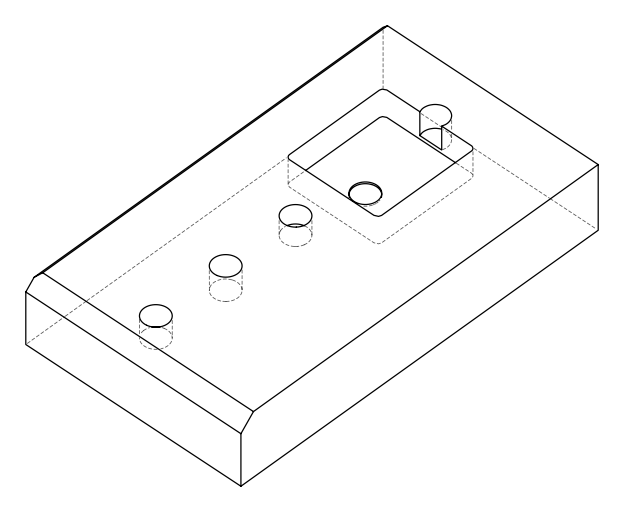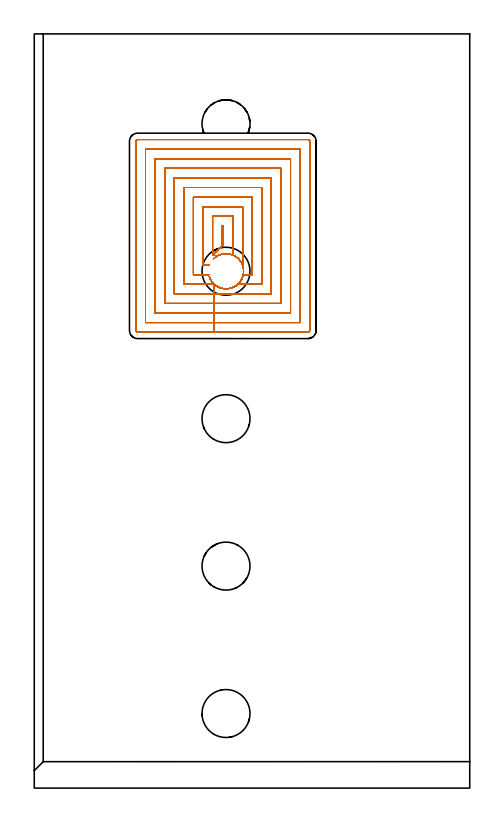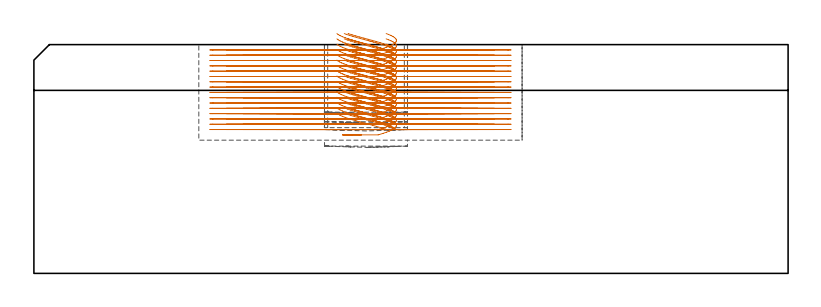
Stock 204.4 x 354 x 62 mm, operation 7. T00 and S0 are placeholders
(PLAN: 8 operations, 3 tool changes, 84.5 min)
(1 INDEXABLE_INSERT_DRILL_BLIND_HOLE_FROM_SOLID | STEP1POCKET | NXT0302_016 | 0.09 min | 8356 mm3)
(2 INDEXABLE_INSERT_DRILL_BLIND_HOLE_FROM_SOLID_1 | STEP1POCKET_1 | NXT0302_016 | 0.1 min | 9190 mm3)
(3 INDEXABLE_INSERT_DRILL_BLIND_HOLE_FROM_SOLID_2 | STEP1POCKET_2 | NXT0302_016 | 0.08 min | 7322 mm3)
(4 INDEXABLE_INSERT_DRILL_BLIND_HOLE_FROM_SOLID_3 | STEP1POCKET_3 | NXT0302_016 | 0.02 min | 10976 mm3)
(5 AREA_MILL | FG_CHAMFER_SURFACE | UGT0205_001 | 5.67 min | 3081 mm3)
(6 AREA_MILL_1 | FG_CHAMFER_SURFACE_1 | UGT0205_001 | 8.36 min | 15662 mm3)
(7 MILL_RECTANGULAR_POCKET | POCKET_RECTANGULAR_STRAIGHT | NXT0201_008 | Follow Part, ap 1.5, ae 75% | 70 min | 208154 mm3)
(8 MILL_BLIND_HOLE_FROM_SOLID_MATERIAL | STEP1POCKET_4 | UGT0201_104 | Spiral | 0.19 min | 6644 mm3)
(TOOL NXT0302_016 | Index. Insert Drill 22.5mm [880-D2250L25-03] | D22.5 PA176 FL68 Z2)
(TOOL UGT0205_001 | Chamfer Mill 20 x 3 x 45 deg. | D20 FL50 Z2)
(TOOL NXT0201_008 | ENDMILL 6mm [2P460-0600-NA 1630] | D6 FL26 Z6)
(TOOL UGT0201_104 | End Mill 20 mm | D20 FL22 Z2)
(OP 7 MILL_RECTANGULAR_POCKET, part 1 of 2)
G17 G21 G94 G90
T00 M6
G54
G17 G0 G90 X95.46 Y236.404 S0 M3
G43 Z72. H1
Z65.
G94 G1 X96.095 Y237.027 Z64.761 F250.
X96.776 Y237.879 Z64.469
X97.339 Y238.814 Z64.177
X97.773 Y239.814 Z63.885
X98.072 Y240.863 Z63.592
X98.23 Y241.942 Z63.3
X98.245 Y243.033 Z63.008
X98.116 Y244.116 Z62.716
X97.845 Y245.172 Z62.423
X97.438 Y246.184 Z62.131
X96.901 Y247.133 Z61.839
X96.243 Y248.003 Z61.547
X95.477 Y248.779 Z61.254
X94.615 Y249.447 Z60.962
X93.672 Y249.996 Z60.67
X93.3 Y250.159 Z60.561
Y268.4 F500.
X83.7
Y250.
X88.2 Y254.5
X88.8
Y263.9
X88.2
Y254.5
X83.7 Y250.
X86.363
G0 X84.111 Y248.363 Z65.
G1 X84.649 Y248.886 Z64.799 F250.
X85.514 Y249.53 Z64.51
X86.455 Y250.055 Z64.221
X87.456 Y250.454 Z63.932
X88.5 Y250.719 Z63.644
X89.571 Y250.846 Z63.355
X90.648 Y250.833 Z63.066
X91.052 Y250.781 Z62.957
X91.361 Y250.742 Z62.874
X91.666 Y250.679 Z62.79
X92.064 Y250.597 Z62.681
X92.552 Y250.454 Z62.545
X92.931 Y250.31 Z62.436
X93.311 Y250.165 Z62.327
X94.228 Y249.693 Z62.051
X95.078 Y249.111 Z61.775
X95.85 Y248.427 Z61.499
X96.53 Y247.652 Z61.222
X97.109 Y246.799 Z60.946
X97.577 Y245.88 Z60.67
X97.719 Y245.5 Z60.561
X97.8 F500.
Y272.9
X79.2
Y245.5
X82.281
G0 X85.128 Y235.947 Z65.
G1 X85.253 Y235.846 Z64.957 F250.
X86.213 Y235.264 Z64.656
X87.243 Y234.819 Z64.355
X88.324 Y234.516 Z64.054
X89.436 Y234.364 Z63.754
X90.559 Y234.363 Z63.453
X91.671 Y234.514 Z63.152
X92.752 Y234.815 Z62.851
X93.783 Y235.26 Z62.551
X94.744 Y235.84 Z62.25
X95.518 Y236.455 Z61.985
X95.807 Y236.741 Z61.876
X96.095 Y237.027 Z61.767
X96.738 Y237.824 Z61.493
X97.276 Y238.695 Z61.218
X97.703 Y239.625 Z60.944
X98.012 Y240.601 Z60.67
X98.09 Y241. Z60.561
X102.3 F500.
Y277.4
X74.7
Y241.
X81.908
G0 X82.124 Y240.153 Z65.
G1 X82.44 Y239.278 Z64.751 F250.
X82.961 Y238.284 Z64.45
X83.612 Y237.37 Z64.149
X84.381 Y236.552 Z63.849
X85.253 Y235.846 Z63.548
X86.213 Y235.264 Z63.247
X87.243 Y234.819 Z62.946
X88.324 Y234.516 Z62.646
X89.436 Y234.364 Z62.345
X90.559 Y234.363 Z62.044
X91.671 Y234.514 Z61.743
X92.752 Y234.815 Z61.443
X93.783 Y235.26 Z61.142
X94.744 Y235.84 Z60.841
X95.065 Y236.089 Z60.732
X95.317 Y236.285 Z60.647
X95.553 Y236.5 Z60.561
X106.8 F500.
Y281.9
X70.2
Y236.5
X84.452
Y232.
X111.3
Y286.4
X65.7
Y232.
X84.452
Y227.5
X115.8
Y290.9
X61.2
Y227.5
X84.452
Y223.
X120.3
Y295.4
X56.7
Y223.
X84.452
Y218.5
X124.8
Y299.9
X52.2
Y218.5
X84.452
Y214.
X128.5
G3 X129.3 Y214.8 R0.8
G1 Y303.6
G3 X128.5 Y304.4 R0.8
G1 X48.5
G3 X47.7 Y303.6 R0.8
G1 Y214.8
G3 X48.5 Y214. R0.8
G1 X84.452
X85.452
G0 X95.458 Y236.405 Z63.561
G1 X96.095 Y237.027 Z63.322 F250.
X96.776 Y237.879 Z63.03
X97.339 Y238.814 Z62.738
X97.773 Y239.814 Z62.446
X98.072 Y240.863 Z62.153
X98.23 Y241.942 Z61.861
X98.245 Y243.033 Z61.569
X98.116 Y244.116 Z61.277
X97.845 Y245.172 Z60.984
X97.438 Y246.184 Z60.692
X96.901 Y247.133 Z60.4
X96.243 Y248.003 Z60.108
X95.477 Y248.779 Z59.816
X94.615 Y249.447 Z59.523
X93.672 Y249.996 Z59.231
X93.3 Y250.159 Z59.122
Y268.4 F500.
X83.7
Y250.
X88.2 Y254.5
X88.8
Y263.9
X88.2
Y254.5
X83.7 Y250.
X86.363
G0 X84.1 Y248.372 Z63.561
G1 X84.926 Y249.111 Z63.264 F250.
X85.856 Y249.74 Z62.963
X86.862 Y250.236 Z62.663
X87.926 Y250.592 Z62.362
X89.029 Y250.8 Z62.061
X90.15 Y250.856 Z61.76
X91.268 Y250.761 Z61.46
X91.666 Y250.679 Z61.351
X92.064 Y250.597 Z61.242
X93.083 Y250.261 Z60.955
X94.049 Y249.797 Z60.667
X94.947 Y249.211 Z60.38
X95.762 Y248.514 Z60.093
X96.479 Y247.717 Z59.806
X97.088 Y246.835 Z59.518
X97.577 Y245.88 Z59.231
X97.719 Y245.5 Z59.122
X97.8 F500.
Y272.9
X79.2
Y245.5
X82.281
G0 X85.129 Y235.949 Z63.561
G1 X85.297 Y235.815 Z63.504 F250.
X86.27 Y235.235 Z63.2
X87.314 Y234.794 Z62.896
X88.408 Y234.499 Z62.593
X89.533 Y234.358 Z62.289
X90.666 Y234.371 Z61.985
X91.786 Y234.539 Z61.682
X92.873 Y234.859 Z61.378
X93.906 Y235.325 Z61.075
X94.254 Y235.534 Z60.966
X94.603 Y235.743 Z60.857
X95.073 Y236.083 Z60.701
X95.518 Y236.455 Z60.546
X95.807 Y236.741 Z60.437
X96.095 Y237.027 Z60.328
X96.738 Y237.824 Z60.054
X97.276 Y238.695 Z59.78
X97.703 Y239.625 Z59.505
X98.012 Y240.601 Z59.231
X98.09 Y241. Z59.122
X102.3 F500.
Y277.4
X74.7
Y241.
X81.908
G0 X82.125 Y240.152 Z63.561
G1 X82.444 Y239.269 Z63.309 F250.
X82.972 Y238.266 Z63.006
X83.632 Y237.345 Z62.702
X84.412 Y236.523 Z62.398
X85.297 Y235.815 Z62.095
X86.27 Y235.235 Z61.791
X87.314 Y234.794 Z61.487
X88.408 Y234.499 Z61.184
X89.533 Y234.358 Z60.88
X90.666 Y234.371 Z60.577
X91.786 Y234.539 Z60.273
X92.873 Y234.859 Z59.969
X93.906 Y235.325 Z59.666
X94.254 Y235.534 Z59.557
X94.603 Y235.743 Z59.448
X95.252 Y236.227 Z59.231
X95.553 Y236.5 Z59.122
X106.8 F500.
Y281.9
X70.2
Y236.5
X84.452
Y232.
X111.3
Y286.4
X65.7
Y232.
X84.452
Y227.5
X115.8
Y290.9
X61.2
Y227.5
X84.452
Y223.
X120.3
Y295.4
X56.7
Y223.
X84.452
Y218.5
X124.8
Y299.9
X52.2
Y218.5
X84.452
Y214.
X128.5
G3 X129.3 Y214.8 R0.8
G1 Y303.6
G3 X128.5 Y304.4 R0.8
G1 X48.5
G3 X47.7 Y303.6 R0.8
G1 Y214.8
G3 X48.5 Y214. R0.8
G1 X84.452
X85.452
G0 X95.451 Y236.409 Z62.122
G1 X95.744 Y236.666 Z62.018 F250.
X96.498 Y237.504 Z61.716
X97.13 Y238.436 Z61.414
X97.63 Y239.445 Z61.112
X97.988 Y240.513 Z60.81
X98.197 Y241.62 Z60.509
X98.254 Y242.745 Z60.207
X98.157 Y243.867 Z59.905
X97.909 Y244.966 Z59.603
X97.513 Y246.021 Z59.301
X96.978 Y247.012 Z58.999
X96.313 Y247.921 Z58.698
X95.53 Y248.731 Z58.396
X94.644 Y249.427 Z58.094
X93.672 Y249.996 Z57.792
X93.3 Y250.159 Z57.683
Y268.4 F500.
X83.7
Y250.
X88.2 Y254.5
X88.8
Y263.9
X88.2
Y254.5
X83.7 Y250.
X86.363
G0 X84.11 Y248.361 Z62.122
G1 X84.587 Y248.833 Z61.943 F250.
X85.437 Y249.479 Z61.656
X86.362 Y250.011 Z61.37
X87.349 Y250.419 Z61.084
X88.38 Y250.696 Z60.798
X89.438 Y250.838 Z60.512
X90.505 Y250.843 Z60.226
X90.909 Y250.798 Z60.117
X91.313 Y250.753 Z60.008
X92.309 Y250.529 Z59.735
X92.694 Y250.396 Z59.626
X93.078 Y250.263 Z59.517
X94.045 Y249.799 Z59.229
X94.944 Y249.213 Z58.942
X95.759 Y248.516 Z58.655
X96.477 Y247.719 Z58.367
X97.086 Y246.835 Z58.08
X97.575 Y245.88 Z57.792
X97.718 Y245.5 Z57.683
X97.8 F500.
Y272.9
X79.2
Y245.5
X82.281
G0 X85.129 Y235.954 Z62.122
G1 X85.299 Y235.818 Z62.064 F250.
X86.272 Y235.238 Z61.76
X87.315 Y234.797 Z61.457
X88.409 Y234.503 Z61.153
X89.533 Y234.361 Z60.85
X90.666 Y234.374 Z60.546
X91.786 Y234.541 Z60.243
X92.873 Y234.86 Z59.939
X93.906 Y235.325 Z59.636
X94.255 Y235.534 Z59.527
X94.603 Y235.744 Z59.418
X95.133 Y236.13 Z59.242
X95.439 Y236.398 Z59.133
X95.744 Y236.666 Z59.024
X96.368 Y237.342 Z58.778
X96.912 Y238.083 Z58.531
X97.371 Y238.88 Z58.285
X97.739 Y239.723 Z58.039
X98.01 Y240.601 Z57.792
X98.089 Y241. Z57.683
X102.3 F500.
Y277.4
X74.7
Y241.
X81.908
G0 X82.123 Y240.157 Z62.122
G1 X82.446 Y239.269 Z61.869 F250.
X82.974 Y238.267 Z61.566
X83.634 Y237.347 Z61.262
X84.414 Y236.525 Z60.958
X85.299 Y235.818 Z60.655
X86.272 Y235.238 Z60.351
X87.315 Y234.797 Z60.048
X88.409 Y234.503 Z59.744
X89.533 Y234.361 Z59.441
X90.666 Y234.374 Z59.137
X91.786 Y234.541 Z58.834
X92.873 Y234.86 Z58.53
X93.906 Y235.325 Z58.227
X94.255 Y235.534 Z58.118
X94.603 Y235.744 Z58.009
X95.133 Y236.13 Z57.833
X95.553 Y236.5 Z57.683
X106.8 F500.
Y281.9
X70.2
Y236.5
X84.456
Y232.
X111.3
Y286.4
X65.7
Y232.
X84.456
Y227.5
X115.8
Y290.9
X61.2
Y227.5
X84.456
Y223.
X120.3
Y295.4
X56.7
Y223.
X84.456
Y218.5
X124.8
Y299.9
X52.2
Y218.5
X84.456
Y214.
X128.5
G3 X129.3 Y214.8 R0.8
G1 Y303.6
G3 X128.5 Y304.4 R0.8
G1 X48.5
G3 X47.7 Y303.6 R0.8
G1 Y214.8
G3 X48.5 Y214. R0.8
G1 X84.456
X85.456
G0 X95.451 Y236.409 Z60.683
G1 X95.741 Y236.663 Z60.58 F250.
X96.495 Y237.5 Z60.278
X97.128 Y238.432 Z59.976
X97.629 Y239.442 Z59.674
X97.987 Y240.51 Z59.372
X98.197 Y241.617 Z59.07
X98.254 Y242.742 Z58.769
X98.158 Y243.865 Z58.467
X97.909 Y244.964 Z58.165
X97.514 Y246.019 Z57.863
X96.978 Y247.01 Z57.561
X96.313 Y247.92 Z57.259
X95.53 Y248.73 Z56.957
X94.645 Y249.427 Z56.655
X93.672 Y249.996 Z56.353
X93.3 Y250.159 Z56.244
Y268.4 F500.
X83.7
Y250.
X88.2 Y254.5
X88.8
Y263.9
X88.2
Y254.5
X83.7 Y250.
X86.363
G0 X84.11 Y248.361 Z60.683
G1 X84.587 Y248.833 Z60.504 F250.
X85.436 Y249.479 Z60.218
X86.362 Y250.011 Z59.932
X87.349 Y250.419 Z59.646
X88.38 Y250.696 Z59.359
X89.438 Y250.838 Z59.073
X90.505 Y250.843 Z58.787
X90.909 Y250.798 Z58.679
X91.313 Y250.753 Z58.57
X92.309 Y250.529 Z58.296
X92.693 Y250.396 Z58.187
X93.077 Y250.263 Z58.078
X94.045 Y249.799 Z57.791
X94.943 Y249.213 Z57.503
X95.759 Y248.516 Z57.216
X96.477 Y247.719 Z56.928
X97.086 Y246.835 Z56.641
X97.575 Y245.88 Z56.353
X97.718 Y245.5 Z56.244
X97.8 F500.
Y272.9
X79.2
Y245.5
X82.281
G0 X85.129 Y235.954 Z60.683
G1 X85.299 Y235.818 Z60.625 F250.
X86.272 Y235.238 Z60.321
X87.316 Y234.797 Z60.018
X88.409 Y234.503 Z59.714
X89.533 Y234.361 Z59.411
X90.666 Y234.374 Z59.107
X91.786 Y234.541 Z58.804
X92.873 Y234.86 Z58.5
X93.906 Y235.325 Z58.197
X94.255 Y235.534 Z58.088
X94.603 Y235.744 Z57.979
X95.129 Y236.127 Z57.804
X95.435 Y236.395 Z57.695
X95.741 Y236.663 Z57.586
X96.365 Y237.339 Z57.34
X96.911 Y238.081 Z57.093
X97.37 Y238.878 Z56.847
X97.738 Y239.722 Z56.6
X98.01 Y240.601 Z56.353
X98.089 Y241. Z56.244
X102.3 F500.
Y277.4
X74.7
Y241.
X81.908
G0 X82.123 Y240.157 Z60.683
G1 X82.446 Y239.269 Z60.43 F250.
X82.974 Y238.267 Z60.127
X83.634 Y237.347 Z59.823
X84.414 Y236.525 Z59.52
X85.299 Y235.818 Z59.216
X86.272 Y235.238 Z58.913
X87.316 Y234.797 Z58.609
X88.409 Y234.503 Z58.306
X89.533 Y234.361 Z58.002
X90.666 Y234.374 Z57.698
X91.786 Y234.541 Z57.395
X92.873 Y234.86 Z57.091
X93.906 Y235.325 Z56.788
X94.255 Y235.534 Z56.679
X94.603 Y235.744 Z56.57
X95.129 Y236.127 Z56.395
X95.553 Y236.5 Z56.244
X106.8 F500.
Y281.9
X70.2
Y236.5
X84.456
Y232.
X111.3
Y286.4
X65.7
Y232.
X84.456
Y227.5
X115.8
Y290.9
X61.2
Y227.5
X84.456
Y223.
X120.3
Y295.4
X56.7
Y223.
X84.456
Y218.5
X124.8
Y299.9
X52.2
Y218.5
X84.456
Y214.
X128.5
G3 X129.3 Y214.8 R0.8
G1 Y303.6
G3 X128.5 Y304.4 R0.8
G1 X48.5
G3 X47.7 Y303.6 R0.8
G1 Y214.8
G3 X48.5 Y214. R0.8
G1 X84.456
X85.456
G0 X95.447 Y236.413 Z59.244
G1 X96.092 Y237.032 Z59.005 F250.
X96.764 Y237.868 Z58.717
X97.321 Y238.785 Z58.43
X97.754 Y239.765 Z58.143
X97.875 Y240.153 Z58.034
X97.996 Y240.541 Z57.925
X98.201 Y241.646 Z57.624
X98.254 Y242.768 Z57.323
X98.155 Y243.888 Z57.022
X97.905 Y244.983 Z56.721
X97.508 Y246.034 Z56.42
X96.972 Y247.022 Z56.119
X96.307 Y247.928 Z55.818
X95.526 Y248.735 Z55.517
X94.642 Y249.429 Z55.215
X93.672 Y249.996 Z54.914
X93.3 Y250.159 Z54.805
Y268.4 F500.
X83.7
Y250.
X88.2 Y254.5
X88.8
Y263.9
X88.2
Y254.5
X83.7 Y250.
X86.363
G0 X84.1 Y248.372 Z59.244
G1 X84.926 Y249.111 Z58.947 F250.
X85.856 Y249.74 Z58.647
X86.862 Y250.236 Z58.346
X87.926 Y250.592 Z58.045
X89.029 Y250.8 Z57.745
X90.15 Y250.856 Z57.444
X91.268 Y250.761 Z57.143
X91.666 Y250.679 Z57.034
X92.064 Y250.597 Z56.925
X92.309 Y250.529 Z56.857
X92.693 Y250.396 Z56.748
X93.077 Y250.263 Z56.64
X94.045 Y249.799 Z56.352
X94.944 Y249.213 Z56.064
X95.76 Y248.516 Z55.777
X96.478 Y247.719 Z55.489
X97.087 Y246.835 Z55.202
X97.576 Y245.88 Z54.914
X97.719 Y245.5 Z54.805
X97.8 F500.
Y272.9
X79.2
Y245.5
X82.281
G0 X85.126 Y235.955 Z59.244
G1 X85.556 Y235.643 Z59.102 F250.
X85.909 Y235.441 Z58.993
X86.262 Y235.24 Z58.884
X87.248 Y234.818 Z58.597
X88.28 Y234.528 Z58.309
X89.342 Y234.373 Z58.022
X90.414 Y234.358 Z57.735
X91.479 Y234.481 Z57.447
X92.519 Y234.742 Z57.16
X93.517 Y235.135 Z56.873
X94.455 Y235.653 Z56.585
X95.319 Y236.289 Z56.298
X96.092 Y237.032 Z56.011
X96.764 Y237.868 Z55.723
X97.321 Y238.785 Z55.436
X97.754 Y239.765 Z55.149
X98.011 Y240.601 Z54.914
X98.09 Y241. Z54.805
X102.3 F500.
Y277.4
X74.7
Y241.
X81.908
G0 X82.12 Y240.16 Z59.244
G1 X82.39 Y239.394 Z59.027 F250.
X82.832 Y238.501 Z58.76
X83.378 Y237.668 Z58.493
X84.021 Y236.907 Z58.226
X84.75 Y236.228 Z57.959
X85.556 Y235.643 Z57.692
X85.909 Y235.441 Z57.583
X86.262 Y235.24 Z57.474
X87.238 Y234.822 Z57.19
X88.259 Y234.532 Z56.905
X89.309 Y234.376 Z56.621
X90.37 Y234.356 Z56.337
X91.425 Y234.472 Z56.052
X92.457 Y234.722 Z55.768
X93.448 Y235.102 Z55.483
X94.382 Y235.607 Z55.199
X95.244 Y236.227 Z54.914
X95.544 Y236.5 Z54.805
X106.8 F500.
Y281.9
X70.2
Y236.5
X84.452
Y232.
X111.3
Y286.4
X65.7
Y232.
X84.452
Y227.5
X115.8
Y290.9
X61.2
Y227.5
X84.452
Y223.
X120.3
Y295.4
X56.7
Y223.
X84.452
Y218.5
X124.8
Y299.9
X52.2
Y218.5
X84.452
Y214.
X128.5
G3 X129.3 Y214.8 R0.8
G1 Y303.6
G3 X128.5 Y304.4 R0.8
G1 X48.5
G3 X47.7 Y303.6 R0.8
G1 Y214.8
G3 X48.5 Y214. R0.8
G1 X84.452
X85.452
G0 X95.447 Y236.413 Z57.805
G1 X96.092 Y237.032 Z57.566 F250.
X96.763 Y237.868 Z57.279
X97.321 Y238.785 Z56.991
X97.754 Y239.765 Z56.704
X97.875 Y240.153 Z56.595
X97.996 Y240.541 Z56.486
X98.201 Y241.646 Z56.185
X98.254 Y242.768 Z55.884
X98.155 Y243.888 Z55.583
X97.905 Y244.983 Z55.282
X97.508 Y246.034 Z54.981
X96.972 Y247.022 Z54.68
X96.307 Y247.928 Z54.379
X95.526 Y248.735 Z54.078
X94.642 Y249.429 Z53.777
X93.672 Y249.996 Z53.475
X93.3 Y250.159 Z53.367
Y268.4 F500.
X83.7
Y250.
X88.2 Y254.5
X88.8
Y263.9
X88.2
Y254.5
X83.7 Y250.
X86.363
G0 X84.1 Y248.372 Z57.805
G1 X84.926 Y249.111 Z57.509 F250.
X85.856 Y249.74 Z57.208
X86.862 Y250.236 Z56.907
X87.926 Y250.592 Z56.606
X89.029 Y250.8 Z56.306
X90.15 Y250.856 Z56.005
X91.268 Y250.761 Z55.704
X91.666 Y250.679 Z55.595
X92.064 Y250.597 Z55.487
X92.312 Y250.528 Z55.418
X92.696 Y250.395 Z55.309
X93.08 Y250.262 Z55.2
X94.047 Y249.798 Z54.913
X94.945 Y249.212 Z54.625
X95.76 Y248.515 Z54.338
X96.478 Y247.718 Z54.05
X97.087 Y246.835 Z53.763
X97.576 Y245.88 Z53.475
X97.719 Y245.5 Z53.367
X97.8 F500.
Y272.9
X79.2
Y245.5
X82.281
G0 X85.126 Y235.955 Z57.805
G1 X85.556 Y235.643 Z57.663 F250.
X85.909 Y235.441 Z57.554
X86.262 Y235.24 Z57.445
X87.248 Y234.818 Z57.158
X88.28 Y234.528 Z56.871
X89.341 Y234.373 Z56.583
X90.414 Y234.358 Z56.296
X91.479 Y234.481 Z56.009
X92.519 Y234.742 Z55.721
X93.517 Y235.135 Z55.434
X94.455 Y235.653 Z55.147
X95.319 Y236.289 Z54.859
X96.092 Y237.032 Z54.572
X96.763 Y237.868 Z54.285
X97.321 Y238.785 Z53.997
X97.754 Y239.765 Z53.71
X98.011 Y240.601 Z53.475
X98.09 Y241. Z53.367
X102.3 F500.
Y277.4
X74.7
Y241.
X81.908
G0 X82.12 Y240.16 Z57.805
G1 X82.39 Y239.394 Z57.588 F250.
X82.832 Y238.502 Z57.321
X83.378 Y237.668 Z57.054
X84.021 Y236.907 Z56.787
X84.75 Y236.228 Z56.52
X85.556 Y235.643 Z56.253
X85.909 Y235.441 Z56.144
X86.262 Y235.24 Z56.035
X87.238 Y234.822 Z55.751
X88.259 Y234.532 Z55.466
X89.309 Y234.376 Z55.182
X90.37 Y234.356 Z54.898
X91.425 Y234.472 Z54.613
X92.457 Y234.722 Z54.329
X93.448 Y235.102 Z54.044
X94.382 Y235.607 Z53.76
X95.244 Y236.227 Z53.475
X95.544 Y236.5 Z53.367
X106.8 F500.
Y281.9
X70.2
Y236.5
X84.452
Y232.
X111.3
Y286.4
X65.7
Y232.
X84.452
Y227.5
X115.8
Y290.9
X61.2
Y227.5
X84.452
Y223.
X120.3
Y295.4
X56.7
Y223.
X84.452
Y218.5
X124.8
Y299.9
X52.2
Y218.5
X84.452
Y214.
X128.5
G3 X129.3 Y214.8 R0.8
G1 Y303.6
G3 X128.5 Y304.4 R0.8
G1 X48.5
G3 X47.7 Y303.6 R0.8
G1 Y214.8
G3 X48.5 Y214. R0.8
G1 X84.452
X85.452
G0 X95.458 Y236.405 Z56.367
G1 X96.095 Y237.027 Z56.128 F250.
X96.776 Y237.879 Z55.836
X97.339 Y238.814 Z55.543
X97.773 Y239.814 Z55.251
X98.072 Y240.863 Z54.959
X98.23 Y241.942 Z54.667
X98.245 Y243.033 Z54.375
X98.116 Y244.116 Z54.082
X97.845 Y245.172 Z53.79
X97.438 Y246.184 Z53.498
X96.901 Y247.133 Z53.206
X96.243 Y248.003 Z52.913
X95.477 Y248.779 Z52.621
X94.615 Y249.447 Z52.329
X93.672 Y249.996 Z52.037
X93.3 Y250.159 Z51.928
Y268.4 F500.
X83.7
Y250.
X88.2 Y254.5
X88.8
Y263.9
X88.2
Y254.5
X83.7 Y250.
X86.363
G0 X84.1 Y248.372 Z56.367
G1 X84.926 Y249.111 Z56.07 F250.
X85.856 Y249.74 Z55.769
X86.862 Y250.236 Z55.468
X87.926 Y250.592 Z55.167
X89.029 Y250.8 Z54.867
X90.15 Y250.856 Z54.566
X91.268 Y250.761 Z54.265
X91.666 Y250.679 Z54.156
X92.064 Y250.597 Z54.048
X93.083 Y250.261 Z53.76
X94.049 Y249.797 Z53.473
X94.947 Y249.211 Z53.186
X95.762 Y248.514 Z52.898
X96.479 Y247.717 Z52.611
X97.088 Y246.835 Z52.324
X97.577 Y245.88 Z52.037
X97.719 Y245.5 Z51.928
X97.8 F500.
Y272.9
X79.2
Y245.5
X82.281
G0 X85.13 Y235.949 Z56.367
G1 X85.297 Y235.815 Z56.309 F250.
X86.271 Y235.235 Z56.005
X87.315 Y234.794 Z55.702
X88.409 Y234.499 Z55.398
X89.533 Y234.358 Z55.094
X90.666 Y234.371 Z54.791
X91.787 Y234.539 Z54.487
X92.874 Y234.859 Z54.184
X93.907 Y235.325 Z53.88
X94.255 Y235.535 Z53.771
X94.604 Y235.744 Z53.662
X95.073 Y236.083 Z53.507
X95.518 Y236.455 Z53.352
X95.807 Y236.741 Z53.243
X96.095 Y237.027 Z53.134
X96.738 Y237.824 Z52.859
X97.276 Y238.695 Z52.585
X97.703 Y239.625 Z52.311
X98.012 Y240.601 Z52.037
X98.09 Y241. Z51.928
X102.3 F500.
Y277.4
X74.7
Y241.
X81.908
G0 X82.125 Y240.152 Z56.367
G1 X82.444 Y239.268 Z56.115 F250.
X82.972 Y238.266 Z55.811
X83.632 Y237.345 Z55.507
X84.412 Y236.522 Z55.204
X85.297 Y235.815 Z54.9
X86.271 Y235.235 Z54.597
X87.315 Y234.794 Z54.293
X88.409 Y234.499 Z53.989
X89.533 Y234.358 Z53.686
X90.666 Y234.371 Z53.382
X91.787 Y234.539 Z53.078
X92.874 Y234.859 Z52.775
X93.907 Y235.325 Z52.471
X94.255 Y235.535 Z52.362
X94.604 Y235.744 Z52.253
X95.252 Y236.227 Z52.037
X95.553 Y236.5 Z51.928
X106.8 F500.
Y281.9
X70.2
Y236.5
X84.452
Y232.
X111.3
Y286.4
X65.7
Y232.
X84.452
Y227.5
X115.8
Y290.9
X61.2
Y227.5
X84.452
Y223.
X120.3
Y295.4
X56.7
Y223.
X84.452
Y218.5
X124.8
Y299.9
X52.2
Y218.5
X84.452
Y214.
X128.5
G3 X129.3 Y214.8 R0.8
G1 Y303.6
G3 X128.5 Y304.4 R0.8
G1 X48.5
G3 X47.7 Y303.6 R0.8
G1 Y214.8
G3 X48.5 Y214. R0.8
G1 X84.452
X85.452
G0 X95.458 Y236.405 Z54.928
G1 X96.095 Y237.027 Z54.689 F250.
X96.776 Y237.879 Z54.397
X97.339 Y238.814 Z54.105
X97.773 Y239.814 Z53.812
X98.072 Y240.863 Z53.52
X98.23 Y241.942 Z53.228
X98.245 Y243.033 Z52.936
X98.116 Y244.116 Z52.643
X97.845 Y245.172 Z52.351
X97.438 Y246.184 Z52.059
X96.901 Y247.133 Z51.767
X96.243 Y248.003 Z51.474
X95.477 Y248.779 Z51.182
X94.615 Y249.447 Z50.89
X93.672 Y249.996 Z50.598
X93.3 Y250.159 Z50.489
Y268.4 F500.
X83.7
Y250.
X88.2 Y254.5
X88.8
Y263.9
X88.2
Y254.5
X83.7 Y250.
X86.363
G0 X84.1 Y248.372 Z54.928
G1 X84.926 Y249.111 Z54.631 F250.
X85.856 Y249.74 Z54.33
X86.862 Y250.236 Z54.029
X87.926 Y250.592 Z53.729
X89.029 Y250.8 Z53.428
X90.15 Y250.856 Z53.127
X91.268 Y250.761 Z52.826
X91.666 Y250.679 Z52.718
X92.064 Y250.597 Z52.609
X93.083 Y250.261 Z52.321
X94.049 Y249.797 Z52.034
X94.947 Y249.211 Z51.747
X95.762 Y248.514 Z51.46
X96.479 Y247.717 Z51.172
X97.088 Y246.835 Z50.885
X97.577 Y245.88 Z50.598
X97.719 Y245.5 Z50.489
X97.8 F500.
Y272.9
X79.2
Y245.5
X82.281
G0 X85.13 Y235.949 Z54.928
G1 X85.761 Y235.515 Z54.723 F250.
X86.693 Y235.035 Z54.442
X87.679 Y234.677 Z54.161
X88.702 Y234.447 Z53.88
X89.746 Y234.348 Z53.599
X90.794 Y234.382 Z53.318
X91.829 Y234.549 Z53.037
X92.835 Y234.845 Z52.756
X93.795 Y235.266 Z52.475
X94.147 Y235.47 Z52.366
X94.498 Y235.674 Z52.257
X95.023 Y236.045 Z52.085
X95.518 Y236.455 Z51.913
X95.807 Y236.741 Z51.804
X96.095 Y237.027 Z51.695
X96.738 Y237.824 Z51.421
X97.276 Y238.695 Z51.146
X97.703 Y239.625 Z50.872
X98.012 Y240.601 Z50.598
X98.09 Y241. Z50.489
X102.3 F500.
Y277.4
X74.7
Y241.
X81.908
G0 X82.123 Y240.148 Z54.928
G1 X82.368 Y239.445 Z54.728 F250.
X82.542 Y239.078 Z54.62
X82.715 Y238.711 Z54.511
X83.114 Y238.042 Z54.302
X83.574 Y237.414 Z54.093
X83.845 Y237.111 Z53.985
X84.115 Y236.808 Z53.876
X84.897 Y236.109 Z53.595
X85.761 Y235.515 Z53.314
X86.693 Y235.035 Z53.033
X87.679 Y234.677 Z52.752
X88.702 Y234.447 Z52.471
X89.746 Y234.348 Z52.19
X90.794 Y234.382 Z51.909
X91.829 Y234.549 Z51.628
X92.835 Y234.845 Z51.347
X93.795 Y235.266 Z51.066
X94.147 Y235.47 Z50.957
X94.498 Y235.674 Z50.848
X95.252 Y236.227 Z50.598
X95.553 Y236.5 Z50.489
X106.8 F500.
Y281.9
X70.2
Y236.5
X84.45
Y232.
X111.3
Y286.4
X65.7
Y232.
X84.45
Y227.5
X115.8
Y290.9
X61.2
Y227.5
X84.45
Y223.
X120.3
Y295.4
X56.7
Y223.
X84.45
Y218.5
X124.8
Y299.9
X52.2
Y218.5
X84.45
Y214.
X128.5
G3 X129.3 Y214.8 R0.8
G1 Y303.6
G3 X128.5 Y304.4 R0.8
G1 X48.5
G3 X47.7 Y303.6 R0.8
G1 Y214.8
G3 X48.5 Y214. R0.8
G1 X84.45
X85.45
G0 X95.458 Y236.405 Z53.489
G1 X96.095 Y237.027 Z53.25 F250.
X96.776 Y237.879 Z52.958
X97.339 Y238.814 Z52.666
X97.773 Y239.814 Z52.373
X98.072 Y240.863 Z52.081
X98.23 Y241.942 Z51.789
X98.245 Y243.033 Z51.497
X98.116 Y244.116 Z51.205
X97.845 Y245.172 Z50.912
X97.438 Y246.184 Z50.62
X96.901 Y247.133 Z50.328
X96.243 Y248.003 Z50.036
X95.477 Y248.779 Z49.743
X94.615 Y249.447 Z49.451
X93.672 Y249.996 Z49.159
X93.3 Y250.159 Z49.05
Y268.4 F500.
X83.7
Y250.
X88.2 Y254.5
X88.8
Y263.9
X88.2
Y254.5
X83.7 Y250.
X86.363
G0 X84.1 Y248.372 Z53.489
G1 X84.926 Y249.111 Z53.192 F250.
X85.856 Y249.74 Z52.891
X86.862 Y250.236 Z52.59
X87.926 Y250.592 Z52.29
X89.029 Y250.8 Z51.989
X90.15 Y250.856 Z51.688
X91.268 Y250.761 Z51.388
X91.666 Y250.679 Z51.279
X92.064 Y250.597 Z51.17
X93.083 Y250.261 Z50.883
X94.049 Y249.797 Z50.595
X94.947 Y249.211 Z50.308
X95.762 Y248.514 Z50.021
X96.479 Y247.717 Z49.733
X97.088 Y246.835 Z49.446
X97.577 Y245.88 Z49.159
X97.719 Y245.5 Z49.05
X97.8 F500.
Y272.9
X79.2
Y245.5
X82.281
G0 X85.129 Y235.949 Z53.489
G1 X85.297 Y235.815 Z53.431 F250.
X86.27 Y235.235 Z53.128
X87.314 Y234.794 Z52.824
X88.408 Y234.499 Z52.521
X89.533 Y234.358 Z52.217
X90.666 Y234.371 Z51.913
X91.786 Y234.539 Z51.61
X92.873 Y234.859 Z51.306
X93.906 Y235.325 Z51.002
X94.254 Y235.534 Z50.894
X94.603 Y235.743 Z50.785
X95.073 Y236.083 Z50.629
X95.518 Y236.455 Z50.474
X95.807 Y236.741 Z50.365
X96.095 Y237.027 Z50.256
X96.738 Y237.824 Z49.982
X97.276 Y238.695 Z49.707
X97.703 Y239.625 Z49.433
X98.012 Y240.601 Z49.159
X98.09 Y241. Z49.05
X102.3 F500.
Y277.4
X74.7
Y241.
X81.908
G0 X82.125 Y240.152 Z53.489
G1 X82.444 Y239.269 Z53.237 F250.
X82.972 Y238.266 Z52.933
X83.632 Y237.345 Z52.63
X84.412 Y236.523 Z52.326
X85.297 Y235.815 Z52.023
X86.27 Y235.235 Z51.719
X87.314 Y234.794 Z51.415
X88.408 Y234.499 Z51.112
X89.533 Y234.358 Z50.808
X90.666 Y234.371 Z50.504
X91.786 Y234.539 Z50.201
X92.873 Y234.859 Z49.897
X93.906 Y235.325 Z49.594
X94.254 Y235.534 Z49.485
X94.603 Y235.743 Z49.376
X95.252 Y236.227 Z49.159
X95.553 Y236.5 Z49.05
X106.8 F500.
Y281.9
X70.2
Y236.5
X84.452
Y232.
X111.3
Y286.4
X65.7
Y232.
X84.452
Y227.5
X115.8
Y290.9
X61.2
Y227.5
X84.452
Y223.
X120.3
Y295.4
X56.7
Y223.
X84.452
Y218.5
X124.8
Y299.9
X52.2
Y218.5
X84.452
Y214.
X128.5
G3 X129.3 Y214.8 R0.8
G1 Y303.6
G3 X128.5 Y304.4 R0.8
G1 X48.5
G3 X47.7 Y303.6 R0.8
G1 Y214.8
G3 X48.5 Y214. R0.8
G1 X84.452
X85.452
G0 X95.457 Y236.407 Z52.05
G1 X96.095 Y237.027 Z51.811 F250.
X96.776 Y237.879 Z51.519
X97.339 Y238.814 Z51.227
X97.773 Y239.814 Z50.935
X98.072 Y240.863 Z50.642
X98.23 Y241.942 Z50.35
X98.245 Y243.033 Z50.058
X98.116 Y244.116 Z49.766
X97.845 Y245.172 Z49.473
X97.438 Y246.184 Z49.181
X96.901 Y247.133 Z48.889
X96.243 Y248.003 Z48.597
X95.477 Y248.779 Z48.304
X94.615 Y249.447 Z48.012
X93.672 Y249.996 Z47.72
X93.3 Y250.159 Z47.611
Y268.4 F500.
X83.7
Y250.
X88.2 Y254.5
X88.8
Y263.9
X88.2
Y254.5
X83.7 Y250.
X86.363
G0 X84.1 Y248.372 Z52.05
G1 X84.926 Y249.111 Z51.753 F250.
X85.856 Y249.74 Z51.452
X86.862 Y250.236 Z51.152
X87.926 Y250.592 Z50.851
X89.029 Y250.8 Z50.55
X90.15 Y250.856 Z50.249
X91.268 Y250.761 Z49.949
X91.666 Y250.679 Z49.84
X92.064 Y250.597 Z49.731
X93.083 Y250.261 Z49.444
X94.049 Y249.797 Z49.156
X94.947 Y249.211 Z48.869
X95.762 Y248.514 Z48.582
X96.479 Y247.717 Z48.295
X97.088 Y246.835 Z48.007
X97.577 Y245.88 Z47.72
X97.719 Y245.5 Z47.611
X97.8 F500.
Y272.9
X79.2
Y245.5
X82.281
G0 X85.126 Y235.945 Z52.05
G1 X85.217 Y235.871 Z52.019 F250.
X86.166 Y235.289 Z51.72
X87.185 Y234.84 Z51.422
X88.255 Y234.531 Z51.123
X89.356 Y234.37 Z50.825
X90.47 Y234.357 Z50.527
X91.575 Y234.495 Z50.228
X92.651 Y234.78 Z49.93
X93.679 Y235.208 Z49.632
X94.641 Y235.769 Z49.333
X95.518 Y236.455 Z49.035
X95.807 Y236.741 Z48.926
X96.095 Y237.027 Z48.817
X96.738 Y237.824 Z48.543
X97.276 Y238.695 Z48.269
X97.703 Y239.625 Z47.994
X98.012 Y240.601 Z47.72
X98.09 Y241. Z47.611
X102.3 F500.
Y277.4
X74.7
Y241.
X81.908
G0 X82.124 Y240.152 Z52.05
G1 X82.427 Y239.308 Z51.81 F250.
X82.927 Y238.339 Z51.518
X83.551 Y237.445 Z51.225
X84.287 Y236.64 Z50.933
X85.122 Y235.94 Z50.641
X86.042 Y235.355 Z50.349
X87.031 Y234.897 Z50.057
X88.072 Y234.573 Z49.765
X89.147 Y234.389 Z49.473
X90.236 Y234.348 Z49.181
X91.322 Y234.45 Z48.888
X92.384 Y234.695 Z48.596
X93.405 Y235.077 Z48.304
X94.367 Y235.591 Z48.012
X95.252 Y236.227 Z47.72
X95.553 Y236.5 Z47.611
X106.8 F500.
Y281.9
X70.2
Y236.5
X84.452
Y232.
X111.3
Y286.4
X65.7
Y232.
X84.452
Y227.5
X115.8
Y290.9
X61.2
Y227.5
X84.452
Y223.
X120.3
Y295.4
X56.7
Y223.
X84.452
Y218.5
X124.8
Y299.9
X52.2
Y218.5
X84.452
Y214.
X128.5
G3 X129.3 Y214.8 R0.8
G1 Y303.6
G3 X128.5 Y304.4 R0.8
G1 X48.5
G3 X47.7 Y303.6 R0.8
G1 Y214.8
G3 X48.5 Y214. R0.8
G1 X84.452
X85.452
G0 X95.454 Y236.411 Z50.611
G1 X95.776 Y236.697 Z50.496 F250.
X96.314 Y237.277 Z50.284
X96.56 Y237.6 Z50.175
X96.807 Y237.923 Z50.066
X97.361 Y238.858 Z49.775
X97.788 Y239.857 Z49.484
X98.081 Y240.903 Z49.192
X98.233 Y241.979 Z48.901
X98.243 Y243.065 Z48.61
X98.111 Y244.144 Z48.319
X97.838 Y245.196 Z48.028
X97.429 Y246.202 Z47.737
X96.892 Y247.147 Z47.446
X96.235 Y248.012 Z47.154
X95.471 Y248.785 Z46.863
X94.611 Y249.45 Z46.572
X93.672 Y249.996 Z46.281
X93.3 Y250.159 Z46.172
Y268.4 F500.
X83.7
Y250.
X88.2 Y254.5
X88.8
Y263.9
X88.2
Y254.5
X83.7 Y250.
X86.363
G0 X84.111 Y248.362 Z50.611
G1 X84.594 Y248.838 Z50.429 F250.
X85.445 Y249.485 Z50.143
X86.372 Y250.016 Z49.857
X87.36 Y250.423 Z49.57
X88.393 Y250.699 Z49.284
X89.452 Y250.839 Z48.998
X90.521 Y250.842 Z48.711
X90.925 Y250.796 Z48.602
X91.328 Y250.751 Z48.494
X92.309 Y250.529 Z48.224
X92.693 Y250.396 Z48.115
X93.077 Y250.263 Z48.006
X94.045 Y249.799 Z47.719
X94.944 Y249.213 Z47.431
X95.76 Y248.516 Z47.144
X96.478 Y247.719 Z46.856
X97.087 Y246.835 Z46.569
X97.577 Y245.88 Z46.281
X97.719 Y245.5 Z46.172
X97.8 F500.
Y272.9
X79.2
Y245.5
X82.281
G0 X85.129 Y235.952 Z50.611
G1 X85.298 Y235.817 Z50.553 F250.
X86.272 Y235.237 Z50.25
X87.315 Y234.796 Z49.946
X88.409 Y234.502 Z49.642
X89.533 Y234.36 Z49.339
X90.666 Y234.373 Z49.035
X91.786 Y234.541 Z48.732
X92.873 Y234.86 Z48.428
X93.906 Y235.325 Z48.125
X94.255 Y235.534 Z48.016
X94.603 Y235.744 Z47.907
X95.167 Y236.158 Z47.719
X95.472 Y236.427 Z47.61
X95.776 Y236.697 Z47.502
X96.314 Y237.277 Z47.289
X96.56 Y237.6 Z47.181
X96.807 Y237.923 Z47.072
X97.314 Y238.766 Z46.808
X97.717 Y239.663 Z46.545
X98.012 Y240.601 Z46.281
X98.09 Y241. Z46.172
X102.3 F500.
Y277.4
X74.7
Y241.
X81.908
G0 X82.124 Y240.156 Z50.611
G1 X82.445 Y239.269 Z50.358 F250.
X82.973 Y238.267 Z50.055
X83.634 Y237.346 Z49.751
X84.413 Y236.524 Z49.448
X85.298 Y235.817 Z49.144
X86.272 Y235.237 Z48.841
X87.315 Y234.796 Z48.537
X88.409 Y234.502 Z48.233
X89.533 Y234.36 Z47.93
X90.666 Y234.373 Z47.626
X91.786 Y234.541 Z47.323
X92.873 Y234.86 Z47.019
X93.906 Y235.325 Z46.716
X94.255 Y235.534 Z46.607
X94.603 Y235.744 Z46.498
X95.167 Y236.158 Z46.31
X95.553 Y236.5 Z46.172
X106.8 F500.
Y281.9
X70.2
Y236.5
X84.455
Y232.
X111.3
Y286.4
X65.7
Y232.
X84.455
Y227.5
X115.8
Y290.9
X61.2
Y227.5
X84.455
Y223.
X120.3
Y295.4
X56.7
Y223.
X84.455
Y218.5
X124.8
Y299.9
X52.2
Y218.5
X84.455
Y214.
X128.5
G3 X129.3 Y214.8 R0.8
G1 Y303.6
G3 X128.5 Y304.4 R0.8
G1 X48.5
G3 X47.7 Y303.6 R0.8
G1 Y214.8
G3 X48.5 Y214. R0.8
G1 X84.455
X85.455
G0 X95.447 Y236.404 Z49.172
G1 X95.597 Y236.532 Z49.12 F250.
X95.822 Y236.756 Z49.034
X96.109 Y237.044 Z48.925
X96.786 Y237.897 Z48.634
X97.344 Y238.831 Z48.342
X97.775 Y239.831 Z48.05
X98.07 Y240.878 Z47.759
X98.226 Y241.956 Z47.467
X98.238 Y243.044 Z47.175
X98.108 Y244.125 Z46.884
X97.837 Y245.179 Z46.592
X97.429 Y246.188 Z46.301
X96.893 Y247.135 Z46.009
X96.237 Y248.004 Z45.717
X95.472 Y248.778 Z45.426
X94.612 Y249.446 Z45.134
X93.672 Y249.995 Z44.842
X93.3 Y250.158 Z44.733
Y268.4 F500.
X83.7
Y250.
X88.2 Y254.5
X88.8
Y263.9
X88.2
Y254.5
X83.7 Y250.
X86.372
G0 X84.111 Y248.35 Z49.172
G1 X84.574 Y248.815 Z48.996 F250.
X85.488 Y249.507 Z48.689
X86.489 Y250.067 Z48.382
X87.557 Y250.483 Z48.075
X88.673 Y250.747 Z47.767
X89.815 Y250.854 Z47.46
X90.96 Y250.802 Z47.153
X91.361 Y250.735 Z47.044
X91.762 Y250.668 Z46.935
X92.309 Y250.529 Z46.784
X92.693 Y250.396 Z46.675
X93.077 Y250.263 Z46.566
X94.043 Y249.798 Z46.279
X94.941 Y249.212 Z45.991
X95.756 Y248.515 Z45.704
X96.473 Y247.718 Z45.417
X97.081 Y246.835 Z45.13
X97.57 Y245.881 Z44.842
X97.713 Y245.5 Z44.733
X97.8 F500.
Y272.9
X79.2
Y245.5
X82.286
G0 X85.13 Y235.958 Z49.172
G1 X85.638 Y235.594 Z49.005 F250.
X86.593 Y235.083 Z48.715
X87.606 Y234.702 Z48.425
X88.659 Y234.457 Z48.135
X89.736 Y234.351 Z47.845
X90.818 Y234.386 Z47.555
X91.886 Y234.563 Z47.265
X92.921 Y234.878 Z46.975
X93.906 Y235.325 Z46.685
X94.255 Y235.534 Z46.576
X94.603 Y235.744 Z46.467
X95.045 Y236.062 Z46.321
X95.355 Y236.325 Z46.212
X95.597 Y236.532 Z46.127
X95.822 Y236.756 Z46.042
X96.109 Y237.044 Z45.933
X96.745 Y237.838 Z45.66
X97.278 Y238.705 Z45.388
X97.701 Y239.631 Z45.115
X98.006 Y240.601 Z44.842
X98.085 Y241. Z44.733
X102.3 F500.
Y277.4
X74.7
Y241.
X81.911
G0 X82.123 Y240.154 Z49.172
G1 X82.142 Y240.094 Z49.155 F250.
X82.266 Y239.706 Z49.046
X82.712 Y238.72 Z48.756
X83.283 Y237.801 Z48.466
X83.969 Y236.964 Z48.176
X84.759 Y236.224 Z47.886
X85.638 Y235.594 Z47.596
X86.593 Y235.083 Z47.307
X87.606 Y234.702 Z47.017
X88.659 Y234.457 Z46.727
X89.736 Y234.351 Z46.437
X90.818 Y234.386 Z46.147
X91.886 Y234.563 Z45.857
X92.921 Y234.878 Z45.567
X93.906 Y235.325 Z45.277
X94.255 Y235.534 Z45.168
X94.603 Y235.744 Z45.059
X95.045 Y236.062 Z44.913
X95.553 Y236.5 Z44.733
X106.8 F500.
Y281.9
X70.2
Y236.5
X84.455
Y232.
X111.3
Y286.4
X65.7
Y232.
X84.455
Y227.5
X115.8
Y290.9
X61.2
Y227.5
X84.455
Y223.
X120.3
Y295.4
X56.7
Y223.
X84.455
Y218.5
X124.8
Y299.9
X52.2
Y218.5
X84.455
Y214.
X128.5
G3 X129.3 Y214.8 R0.8
G1 Y303.6
G3 X128.5 Y304.4 R0.8
G1 X48.5
G3 X47.7 Y303.6 R0.8
G1 Y214.8
G3 X48.5 Y214. R0.8
G1 X84.455
X85.455
G0 X95.451 Y236.4 Z47.733
G1 X95.698 Y236.635 Z47.642 F250.
X95.992 Y236.916 Z47.533
X96.693 Y237.765 Z47.238
X97.275 Y238.699 Z46.943
X97.728 Y239.703 Z46.648
X98.044 Y240.757 Z46.353
X98.216 Y241.845 Z46.058
X98.243 Y242.945 Z45.763
X98.124 Y244.039 Z45.468
X97.86 Y245.108 Z45.173
X97.456 Y246.132 Z44.878
X96.92 Y247.094 Z44.583
X96.261 Y247.976 Z44.288
X95.491 Y248.762 Z43.993
X94.623 Y249.439 Z43.698
X93.672 Y249.995 Z43.403
X93.3 Y250.158 Z43.294
Y268.4 F500.
X83.7
Y250.
X88.2 Y254.5
X88.8
Y263.9
X88.2
Y254.5
X83.7 Y250.
X86.372
G0 X84.099 Y248.362 Z47.733
G1 X84.119 Y248.386 Z47.725 F250.
X84.956 Y249.129 Z47.425
X85.886 Y249.752 Z47.125
X86.892 Y250.244 Z46.825
X87.955 Y250.596 Z46.525
X89.056 Y250.8 Z46.225
X90.175 Y250.854 Z45.925
X91.29 Y250.757 Z45.625
X91.688 Y250.674 Z45.516
X92.086 Y250.591 Z45.407
X92.309 Y250.529 Z45.345
X92.693 Y250.396 Z45.236
X93.077 Y250.263 Z45.127
X94.043 Y249.798 Z44.84
X94.941 Y249.212 Z44.552
X95.756 Y248.515 Z44.265
X96.473 Y247.718 Z43.978
X97.081 Y246.835 Z43.691
X97.57 Y245.881 Z43.403
X97.713 Y245.5 Z43.294
X97.8 F500.
Y272.9
X79.2
Y245.5
X82.286
G0 X85.125 Y235.95 Z47.733
G1 X85.262 Y235.84 Z47.686 F250.
X86.237 Y235.252 Z47.381
X87.284 Y234.805 Z47.076
X88.382 Y234.505 Z46.771
X89.511 Y234.359 Z46.466
X90.649 Y234.37 Z46.161
X91.775 Y234.537 Z45.856
X92.868 Y234.857 Z45.551
X93.906 Y235.324 Z45.246
X94.254 Y235.534 Z45.137
X94.602 Y235.743 Z45.028
X95.404 Y236.355 Z44.758
X95.698 Y236.635 Z44.649
X95.992 Y236.916 Z44.54
X96.669 Y237.733 Z44.256
X97.237 Y238.629 Z43.972
X97.685 Y239.59 Z43.688
X98.006 Y240.601 Z43.403
X98.085 Y241. Z43.294
X102.3 F500.
Y277.4
X74.7
Y241.
X81.911
G0 X82.119 Y240.15 Z47.733
G1 X82.418 Y239.327 Z47.499 F250.
X82.941 Y238.316 Z47.194
X83.598 Y237.386 Z46.888
X84.377 Y236.555 Z46.583
X85.262 Y235.84 Z46.278
X86.237 Y235.252 Z45.973
X87.284 Y234.805 Z45.668
X88.382 Y234.505 Z45.363
X89.511 Y234.359 Z45.058
X90.649 Y234.37 Z44.753
X91.775 Y234.537 Z44.448
X92.868 Y234.857 Z44.143
X93.906 Y235.324 Z43.838
X94.254 Y235.534 Z43.729
X94.602 Y235.743 Z43.62
X95.252 Y236.227 Z43.403
X95.553 Y236.5 Z43.294
X106.8 F500.
Y281.9
X70.2
Y236.5
X84.452
Y232.
X111.3
Y286.4
X65.7
Y232.
X84.452
Y227.5
X115.8
Y290.9
X61.2
Y227.5
X84.452
Y223.
X120.3
Y295.4
X56.7
Y223.
X84.452
Y218.5
X124.8
Y299.9
X52.2
Y218.5
X84.452
Y214.
X128.5
G3 X129.3 Y214.8 R0.8
G1 Y303.6
G3 X128.5 Y304.4 R0.8
G1 X48.5
G3 X47.7 Y303.6 R0.8
G1 Y214.8
G3 X48.5 Y214. R0.8
G1 X84.452
X85.452
G0 X95.457 Y236.407 Z46.294
G1 X96.095 Y237.027 Z46.056 F250.
X96.776 Y237.879 Z45.764
X97.339 Y238.814 Z45.471
X97.773 Y239.814 Z45.179
X98.072 Y240.863 Z44.887
X98.23 Y241.942 Z44.595
X98.245 Y243.033 Z44.302
X98.116 Y244.116 Z44.01
X97.845 Y245.172 Z43.718
X97.438 Y246.184 Z43.426
X96.901 Y247.133 Z43.133
X96.243 Y248.003 Z42.841
X95.477 Y248.779 Z42.549
X94.615 Y249.447 Z42.257
X93.672 Y249.996 Z41.964
X93.3 Y250.159 Z41.856
Y268.4 F500.
X83.7
Y250.
X88.2 Y254.5
X88.8
Y263.9
X88.2
Y254.5
X83.7 Y250.
X86.363
G0 X84.1 Y248.372 Z46.294
G1 X84.107 Y248.381 Z46.291 F250.
X84.943 Y249.124 Z45.992
X85.871 Y249.749 Z45.692
X86.875 Y250.242 Z45.392
X87.937 Y250.594 Z45.092
X89.036 Y250.801 Z44.793
X90.154 Y250.856 Z44.493
X91.268 Y250.761 Z44.193
X91.666 Y250.679 Z44.084
X92.064 Y250.597 Z43.975
X93.083 Y250.261 Z43.688
X94.049 Y249.797 Z43.401
X94.947 Y249.211 Z43.114
X95.762 Y248.514 Z42.826
X96.479 Y247.717 Z42.539
X97.088 Y246.835 Z42.252
X97.577 Y245.88 Z41.964
X97.719 Y245.5 Z41.856
X97.8 F500.
Y272.9
X79.2
Y245.5
X82.282
G0 X85.125 Y235.944 Z46.294
G1 X85.191 Y235.89 Z46.272 F250.
X86.14 Y235.302 Z45.972
X87.16 Y234.848 Z45.673
X88.233 Y234.536 Z45.374
X89.337 Y234.371 Z45.075
X90.454 Y234.356 Z44.775
X91.562 Y234.493 Z44.476
X92.642 Y234.777 Z44.177
X93.674 Y235.205 Z43.878
X94.638 Y235.767 Z43.579
X95.518 Y236.455 Z43.279
X95.807 Y236.741 Z43.17
X96.095 Y237.027 Z43.062
X96.738 Y237.824 Z42.787
X97.276 Y238.695 Z42.513
X97.703 Y239.625 Z42.239
X98.012 Y240.601 Z41.964
X98.09 Y241. Z41.856
X102.3 F500.
Y277.4
X74.7
Y241.
X81.909
G0 X82.118 Y240.149 Z46.294
G1 X82.418 Y239.327 Z46.06 F250.
X82.917 Y238.356 Z45.767
X83.539 Y237.459 Z45.475
X84.274 Y236.652 Z45.182
X85.11 Y235.948 Z44.89
X86.03 Y235.361 Z44.597
X87.02 Y234.901 Z44.305
X88.062 Y234.575 Z44.012
X89.138 Y234.389 Z43.72
X90.229 Y234.347 Z43.427
X91.316 Y234.449 Z43.135
X92.38 Y234.694 Z42.842
X93.402 Y235.076 Z42.549
X94.365 Y235.59 Z42.257
X95.252 Y236.227 Z41.964
X95.553 Y236.5 Z41.856
X106.8 F500.
Y281.9
X70.2
Y236.5
X84.451
Y232.
X111.3
Y286.4
X65.7
Y232.
X84.451
Y227.5
X115.8
Y290.9
X61.2
Y227.5
X84.451
Y223.
X120.3
Y295.4
X56.7
Y223.
X84.451
Y218.5
X124.8
Y299.9
X52.2
Y218.5
X84.451
Y214.
X128.5
G3 X129.3 Y214.8 R0.8
G1 Y303.6
G3 X128.5 Y304.4 R0.8
G1 X48.5
G3 X47.7 Y303.6 R0.8
G1 Y214.8
G3 X48.5 Y214. R0.8
G1 X84.451
X85.451
G0 X95.458 Y236.405 Z44.856
G1 X96.095 Y237.027 Z44.617 F250.
X96.776 Y237.879 Z44.325
X97.339 Y238.814 Z44.032
X97.773 Y239.814 Z43.74
X98.072 Y240.863 Z43.448
X98.23 Y241.942 Z43.156
X98.245 Y243.033 Z42.863
X98.116 Y244.116 Z42.571
X97.845 Y245.172 Z42.279
X97.438 Y246.184 Z41.987
X96.901 Y247.133 Z41.695
X96.243 Y248.003 Z41.402
X95.477 Y248.779 Z41.11
X94.615 Y249.447 Z40.818
X93.672 Y249.996 Z40.526
X93.3 Y250.159 Z40.417
Y268.4 F500.
X83.7
Y250.
X88.2 Y254.5
X88.8
Y263.9
X88.2
Y254.5
X83.7 Y250.
X86.363
G0 X84.1 Y248.372 Z44.856
G1 X84.107 Y248.381 Z44.853 F250.
X84.943 Y249.124 Z44.553
X85.871 Y249.749 Z44.253
X86.875 Y250.242 Z43.953
X87.937 Y250.594 Z43.654
X89.036 Y250.801 Z43.354
X90.154 Y250.856 Z43.054
X91.268 Y250.761 Z42.754
X91.666 Y250.679 Z42.645
X92.064 Y250.597 Z42.537
X93.083 Y250.261 Z42.249
X94.049 Y249.797 Z41.962
X94.947 Y249.211 Z41.675
X95.762 Y248.514 Z41.387
X96.479 Y247.717 Z41.1
X97.088 Y246.835 Z40.813
X97.577 Y245.88 Z40.526
X97.719 Y245.5 Z40.417
X97.8 F500.
Y272.9
X79.2
Y245.5
X82.282
G0 X85.128 Y235.947 Z44.856
G1 X85.262 Y235.839 Z44.809 F250.
X86.238 Y235.251 Z44.504
X87.285 Y234.804 Z44.199
X88.384 Y234.504 Z43.894
X89.513 Y234.359 Z43.589
X90.652 Y234.37 Z43.284
X91.778 Y234.537 Z42.979
X92.871 Y234.858 Z42.673
X93.909 Y235.326 Z42.368
X94.257 Y235.536 Z42.259
X94.605 Y235.745 Z42.151
X95.074 Y236.084 Z41.996
X95.518 Y236.455 Z41.84
X95.807 Y236.741 Z41.732
X96.095 Y237.027 Z41.623
X96.738 Y237.824 Z41.348
X97.276 Y238.695 Z41.074
X97.703 Y239.625 Z40.8
X98.012 Y240.601 Z40.526
X98.09 Y241. Z40.417
X102.3 F500.
Y277.4
X74.7
Y241.
X81.909
G0 X82.118 Y240.149 Z44.856
G1 X82.418 Y239.327 Z44.621 F250.
X82.941 Y238.315 Z44.316
X83.598 Y237.385 Z44.011
X84.377 Y236.555 Z43.706
X85.262 Y235.839 Z43.4
X86.238 Y235.251 Z43.095
X87.285 Y234.804 Z42.79
X88.384 Y234.504 Z42.485
X89.513 Y234.359 Z42.18
X90.652 Y234.37 Z41.875
X91.778 Y234.537 Z41.57
X92.871 Y234.858 Z41.265
X93.909 Y235.326 Z40.96
X94.257 Y235.536 Z40.851
X94.605 Y235.745 Z40.742
X95.252 Y236.227 Z40.526
X95.553 Y236.5 Z40.417
X106.8 F500.
Y281.9
X70.2
Y236.5
X84.451
Y232.
X111.3
Y286.4
X65.7
Y232.
X84.451
Y227.5
X115.8
Y290.9
X61.2
Y227.5
X84.451
Y223.
X120.3
Y295.4
X56.7
Y223.
X84.451
Y218.5
X124.8
Y299.9
X52.2
Y218.5
X84.451
Y214.
X128.5
G3 X129.3 Y214.8 R0.8
G1 Y303.6
G3 X128.5 Y304.4 R0.8
G1 X48.5
G3 X47.7 Y303.6 R0.8
G1 Y214.8
G3 X48.5 Y214. R0.8
G1 X84.451
X85.451
G0 X95.458 Y236.405 Z43.417
G1 X96.095 Y237.027 Z43.178 F250.
X96.776 Y237.879 Z42.886
X97.339 Y238.814 Z42.594
X97.773 Y239.814 Z42.301
X98.072 Y240.863 Z42.009
X98.23 Y241.942 Z41.717
X98.245 Y243.033 Z41.425
X98.116 Y244.116 Z41.132
X97.845 Y245.172 Z40.84
X97.438 Y246.184 Z40.548
X96.901 Y247.133 Z40.256
X96.243 Y248.003 Z39.963
X95.477 Y248.779 Z39.671
X94.615 Y249.447 Z39.379
X93.672 Y249.996 Z39.087
X93.3 Y250.159 Z38.978
Y268.4 F500.
X83.7
Y250.
X88.2 Y254.5
X88.8
Y263.9
X88.2
Y254.5
X83.7 Y250.
X86.363
G0 X84.1 Y248.372 Z43.417
G1 X84.107 Y248.381 Z43.414 F250.
X84.943 Y249.124 Z43.114
X85.871 Y249.749 Z42.814
X86.875 Y250.242 Z42.514
X87.937 Y250.594 Z42.215
X89.036 Y250.801 Z41.915
X90.154 Y250.856 Z41.615
X91.268 Y250.761 Z41.315
X91.666 Y250.679 Z41.207
X92.064 Y250.597 Z41.098
X93.083 Y250.261 Z40.81
X94.049 Y249.797 Z40.523
X94.947 Y249.211 Z40.236
X95.762 Y248.514 Z39.948
X96.479 Y247.717 Z39.661
X97.088 Y246.835 Z39.374
X97.577 Y245.88 Z39.087
X97.719 Y245.5 Z38.978
X97.8 F500.
Y272.9
X79.2
Y245.5
X82.282
G0 X85.128 Y235.947 Z43.417
G1 X85.262 Y235.839 Z43.37 F250.
X86.238 Y235.251 Z43.065
X87.285 Y234.804 Z42.76
X88.384 Y234.504 Z42.455
X89.513 Y234.359 Z42.15
X90.652 Y234.37 Z41.845
X91.778 Y234.537 Z41.54
X92.871 Y234.858 Z41.235
X93.909 Y235.326 Z40.929
X94.257 Y235.536 Z40.821
X94.605 Y235.745 Z40.712
X95.074 Y236.084 Z40.557
X95.518 Y236.455 Z40.402
X95.807 Y236.741 Z40.293
X96.095 Y237.027 Z40.184
X96.738 Y237.824 Z39.91
X97.276 Y238.695 Z39.635
X97.703 Y239.625 Z39.361
X98.012 Y240.601 Z39.087
X98.09 Y241. Z38.978
X102.3 F500.
Y277.4
X74.7
Y241.
X81.909
G0 X82.118 Y240.149 Z43.417
G1 X82.418 Y239.327 Z43.182 F250.
X82.941 Y238.315 Z42.877
X83.598 Y237.385 Z42.572
X84.377 Y236.555 Z42.267
X85.262 Y235.839 Z41.962
X86.238 Y235.251 Z41.656
X87.285 Y234.804 Z41.351
X88.384 Y234.504 Z41.046
X89.513 Y234.359 Z40.741
X90.652 Y234.37 Z40.436
X91.778 Y234.537 Z40.131
X92.871 Y234.858 Z39.826
X93.909 Y235.326 Z39.521
X94.257 Y235.536 Z39.412
X94.605 Y235.745 Z39.303
X95.252 Y236.227 Z39.087
X95.553 Y236.5 Z38.978
X106.8 F500.
Y281.9
X70.2
Y236.5
X84.451
Y232.
X111.3
Y286.4
X65.7
Y232.
X84.451
Y227.5
X115.8
Y290.9
X61.2
Y227.5
X84.451
Y223.
X120.3
Y295.4
X56.7
Y223.
X84.451
Y218.5
X124.8
Y299.9
X52.2
Y218.5
X84.451
Y214.
X128.5
G3 X129.3 Y214.8 R0.8
G1 Y303.6
G3 X128.5 Y304.4 R0.8
G1 X48.5
G3 X47.7 Y303.6 R0.8
G1 Y214.8
G3 X48.5 Y214. R0.8
G1 X84.451
X85.451
G0 X95.442 Y236.417 Z41.978
G1 X95.997 Y236.93 Z41.775 F250.
X96.699 Y237.779 Z41.48
X97.282 Y238.714 Z41.185
X97.735 Y239.717 Z40.89
X97.859 Y240.104 Z40.781
X97.982 Y240.492 Z40.672
X98.194 Y241.6 Z40.37
X98.254 Y242.727 Z40.067
X98.16 Y243.852 Z39.765
X97.913 Y244.953 Z39.462
X97.518 Y246.011 Z39.16
X96.983 Y247.004 Z38.857
X96.317 Y247.916 Z38.555
X95.533 Y248.728 Z38.253
X94.646 Y249.426 Z37.95
X93.672 Y249.996 Z37.648
X93.3 Y250.159 Z37.539
Y268.4 F500.
X83.7
Y250.
X88.2 Y254.5
X88.8
Y263.9
X88.2
Y254.5
X83.7 Y250.
X86.363
